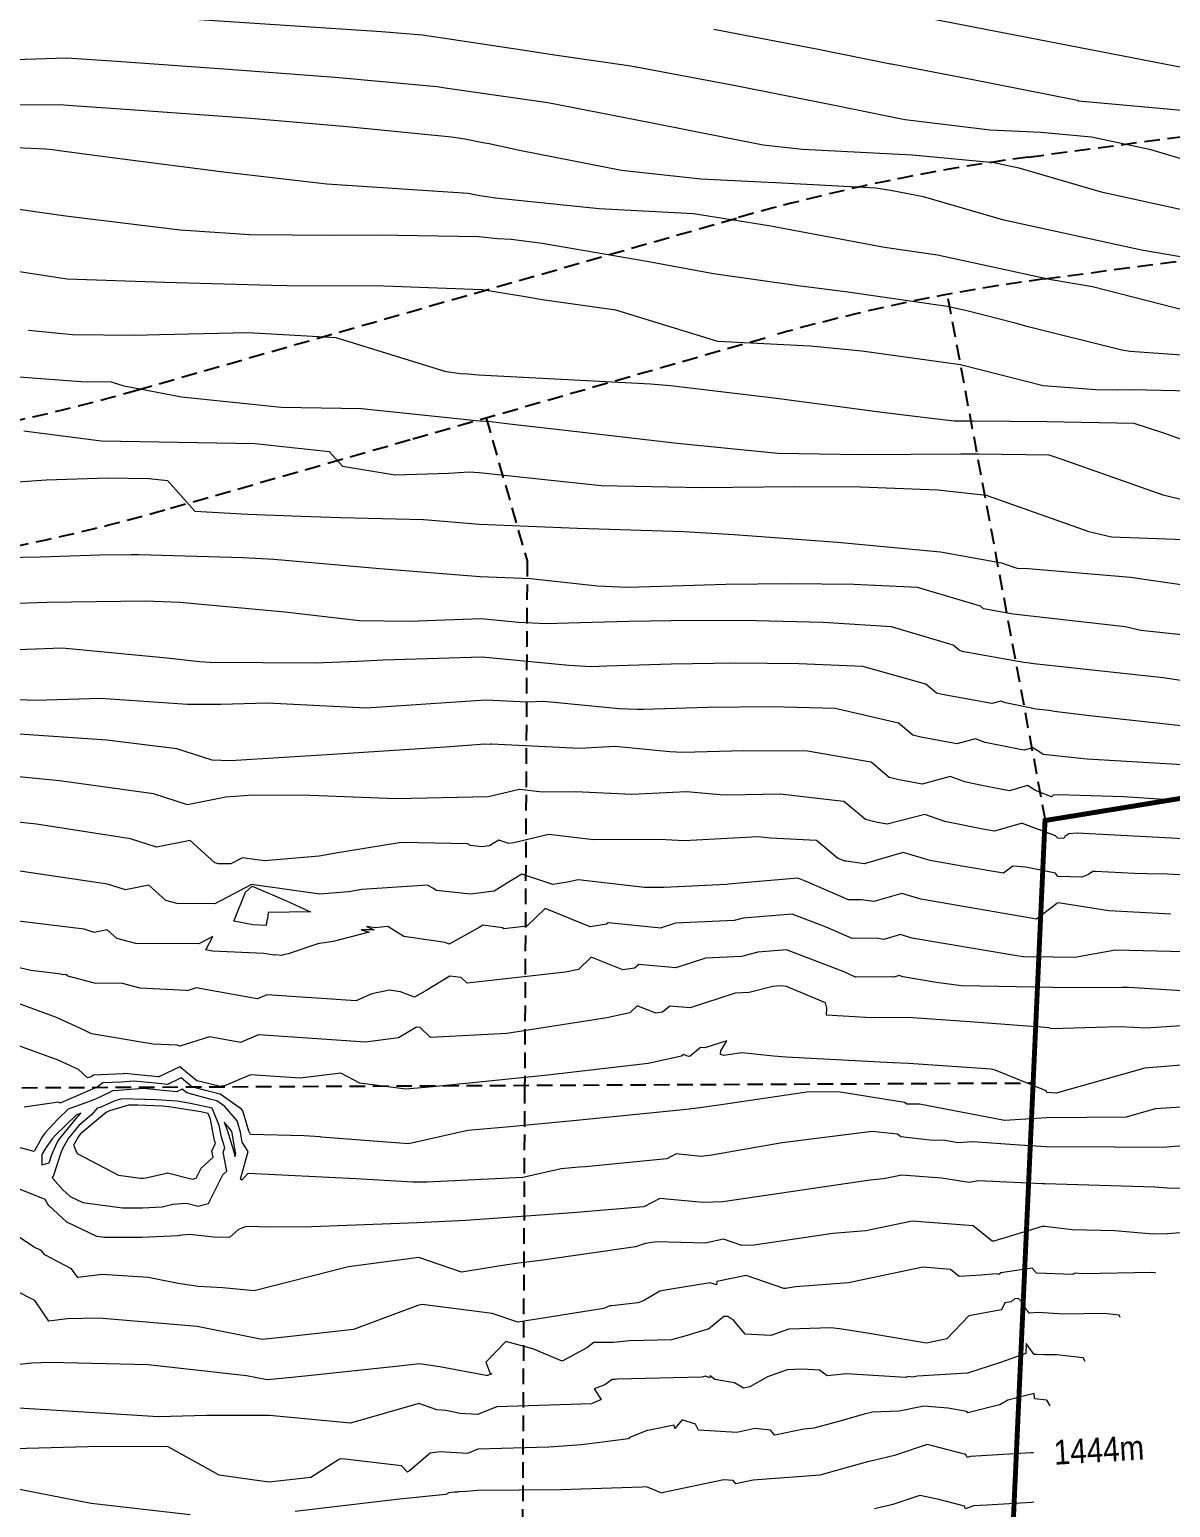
# Model space of a CAD drawing. Header units: metres. Extents: x 5688 to 19740, y -52 to 3406.
# Drawn here: x 8323.5 to 8555.7, y 1435.2 to 1735.9 of the extents above; entities that cross this region are included whole.
import ezdxf
from ezdxf.enums import TextEntityAlignment as Align

# ---------------------------------------------------------------- set-up
doc = ezdxf.new("R2010")
doc.units = ezdxf.units.M
doc.linetypes.add('HIDDEN', pattern=[9.525, 6.35, -3.175])
for name, color, linetype in [('Contours', 7, 'Continuous'), ('LINES', 7, 'Continuous'), ('SITE', 7, 'Continuous')]:
    doc.layers.add(name, color=color, linetype=linetype)
doc.styles.add('MM-STANDARD', font='', dxfattribs={"height": 1})
doc.styles.get('MM-STANDARD').set_extended_font_data('MM-STANDARD')

# ---------------------------------------------------------------- blocks, each defined once
blk = doc.blocks.new('CONTOURS-CG')
at = {"layer": 'Contours', "color": 253, "lineweight": 9, "true_color": 0xa1a3a5}
for points, elevation in [([(32050.36, 556.49), (32070.78, 549.7), (32076.93, 548), (32089.22, 546.44), (32109.15, 546.8), (32123.25, 547.17), (32146.24, 547.92), (32146.3, 547.91), (32157.43, 547.19), (32179.17, 545.6), (32200.91, 543.96), (32221.66, 542.08), (32223.28, 541.83), (32244.17, 538.84), (32244.21, 538.83), (32265.1, 534.76), (32274, 533), (32287.99, 530.2), (32296.03, 529.33), (32318.37, 528.16), (32334.97, 526.63), (32340.06, 525.52), (32356.83, 520.66), (32383.46, 514.82)], 1429.5), ([(32377, 495.72), (32355.04, 501.3), (32346.62, 502.74), (32323.49, 507.8), (32323.49, 507.8), (32312.73, 509.31), (32289.14, 513.72), (32273.86, 516.18), (32254.65, 517.18), (32233.55, 519.34), (32230.32, 519.83), (32228, 520.3), (32227.99, 520.3), (32199.24, 522.25), (32178.16, 524.67), (32157.11, 527.39), (32144.76, 529.02), (32143.45, 529.2), (32141.99, 529.32), (32120.56, 530.3)], 1430.5), ([(32380.82, 479.99), (32363.04, 480.38), (32360.15, 480.29), (32355.73, 480.35), (32344.98, 481.2), (32328.17, 485.47), (32308.12, 488.27), (32297.6, 489.23), (32278.82, 490.2), (32278.81, 490.21), (32258.04, 496.56), (32243.04, 498.67), (32239.56, 499.32), (32230.82, 500.73), (32210.78, 501.45), (32191.1, 501.54), (32188, 501.61), (32166.16, 502.19), (32146.38, 502.92), (32133.57, 504.89)], 1431.5), ([(32378, 456.84), (32369.43, 458.91), (32348.84, 466.19), (32346.2, 467.05), (32331.88, 467.26), (32328.27, 467.28), (32307.99, 467.18), (32290.97, 467.45), (32270.52, 469.48), (32250.11, 471.8), (32236.4, 473.38), (32232.6, 473.85), (32230.25, 473.97), (32206.24, 476.51), (32206.24, 476.51), (32189.89, 476.8), (32189.89, 476.8), (32169.62, 478.85), (32157.98, 481.12), (32155.38, 481.93), (32155.37, 481.93), (32149.11, 482), (32128.41, 483.53)], 1432.5), ([(32120.71, 460.59), (32142.12, 462.07), (32154.66, 462.5), (32162.96, 462.36), (32166.78, 461.95), (32172.34, 455.72), (32172.34, 455.72), (32183.15, 455.08), (32193.97, 454.67), (32202.02, 454.38), (32218.91, 453.96), (32218.92, 453.96), (32230.27, 453.03), (32250.23, 452.23), (32271.85, 451.55), (32282.09, 450.95), (32282.09, 450.95), (32303.13, 449.35), (32324.12, 447.39), (32336.54, 445.18), (32339.21, 444.24), (32339.79, 444.1), (32341.92, 444.02), (32362.79, 442.27), (32381.03, 439.64)], 1433.5), ([(32379.72, 420.25), (32369.41, 421.78), (32369.41, 421.78), (32348.09, 424.09), (32343.13, 424.62), (32342.54, 424.68), (32342.37, 424.73), (32341.07, 424.87), (32328.85, 427.07), (32328.08, 427.26), (32327.5, 427.74), (32326.68, 428.43), (32326.67, 428.43), (32314.13, 432.16), (32300.2, 433.03), (32286.59, 433.38), (32273.43, 433.43), (32260.7, 433.24), (32248.42, 432.9), (32243.84, 432.75), (32238.19, 433.04), (32230.63, 433.77), (32230.61, 433.77), (32216, 433.27), (32205.88, 433.37), (32190.63, 435.17), (32169.28, 437.09), (32162.28, 437.39), (32142.24, 437.11), (32120.56, 436.35)], 1434.5), ([(32375.69, 403.97), (32353.98, 405.24), (32352.02, 405.4), (32345.03, 406.2), (32344.29, 406.66), (32342.89, 407.53), (32342.87, 407.54), (32341.13, 407.03), (32340.3, 407.18), (32338.31, 407.58), (32333.21, 408.65), (32331.22, 409.37), (32327.45, 408.37), (32320.07, 409.7), (32318.45, 410.1), (32315.54, 412.53), (32315.53, 412.54), (32302.68, 415.52), (32289.68, 415.85), (32276.66, 415.74), (32263.63, 415.35), (32262.35, 415.31), (32258.72, 415.5), (32243.35, 416.98), (32243.34, 416.98), (32239.99, 416.8), (32231.56, 417.2), (32231.56, 417.2), (32207.19, 415.62), (32207.19, 415.62), (32187.08, 416.64), (32177.65, 416.32), (32170.84, 416.38), (32153.15, 417.6), (32153.15, 417.6), (32139.96, 417.15), (32119.02, 417.99)], 1435.5), ([(32374.86, 388.98), (32351.9, 390.2), (32350.2, 390.04), (32349.4, 389.46), (32349.2, 389.1), (32347.97, 389.15), (32347.5, 389.64), (32340.81, 392.16), (32340.77, 392.17), (32340.71, 392.19), (32340.7, 392.19), (32335.1, 390.55), (32332.39, 391.05), (32325.99, 392.33), (32324.96, 392.55), (32320.93, 394), (32313.27, 391.97), (32311.28, 392.33), (32308.83, 392.94), (32304.4, 396.64), (32304.39, 396.64), (32291.46, 398.11), (32280.85, 397.87), (32279.25, 397.95), (32272.47, 398.6), (32272.44, 398.61), (32261.29, 398.02), (32249.84, 398.56), (32243.04, 398.54), (32243.03, 398.54), (32238.48, 399.08), (32238.45, 399.08), (32232.02, 397.58), (32213.31, 397.13), (32195.85, 397.81), (32184.18, 397.89), (32178.62, 397.5), (32170.86, 395.96), (32163.96, 398.17), (32144.8, 400.85), (32129.57, 402.34)], 1436.5), ([(32371.01, 373.66), (32358.35, 374.39), (32348.06, 375.97), (32347.75, 375.89), (32343.65, 372.7), (32343.64, 372.7), (32340.91, 373.17), (32320.13, 376.71), (32316.24, 377.87), (32310.56, 376.24), (32307.95, 376.61), (32305.36, 376.59), (32297.1, 380.23), (32295.07, 381.01), (32280.88, 379.79), (32280.55, 379.7), (32267.82, 379.12), (32263.88, 379.11), (32250.34, 380.68), (32250.33, 380.68), (32248.18, 380.18), (32245.19, 379.73), (32238.91, 381.81), (32238.9, 381.81), (32235.41, 379.74), (32233.25, 378.38), (32228.48, 377.75), (32221.52, 378.53), (32220.79, 378.96), (32219.72, 379.59), (32219.71, 379.59), (32206.32, 378.73), (32203.69, 378.23), (32197.78, 377.73), (32183.88, 379.71), (32176.42, 375.79), (32168.76, 375.83), (32166.45, 376.44), (32162.96, 379.59), (32158.21, 378.65), (32154.55, 379.82), (32135.4, 382.61)], 1437.5), ([(32377.73, 357.83), (32362.35, 358.76), (32361.05, 358.8), (32360.4, 358.68), (32346.94, 358.75), (32328.35, 359.09), (32323.22, 359.81), (32316.43, 360.96), (32315.69, 361.19), (32314.59, 360.87), (32314.09, 360.94), (32306.85, 360.89), (32306.83, 360.89), (32304.63, 361.87), (32292.76, 366.43), (32286.95, 365.93), (32283.62, 365.06), (32283.62, 365.06), (32276.25, 364.72), (32276.25, 364.72), (32270.22, 362.74), (32270.22, 362.74), (32262.74, 363.45), (32262.73, 363.45), (32261.81, 362.69), (32259.48, 362.34), (32253.03, 364.94), (32250.4, 362.44), (32247.79, 361.87), (32227.77, 359.65), (32226.58, 360.78), (32224.21, 361.07), (32219.2, 358.01), (32217.07, 356.83), (32214.22, 357.9), (32211.94, 358.26), (32208.36, 357.46), (32207.44, 357.04), (32205.21, 356.03), (32205.18, 356.03), (32186.98, 357.27), (32185.07, 356.47), (32185.06, 356.47), (32172.63, 358.71), (32170.76, 358.12), (32170.76, 358.12), (32170.59, 358.18), (32161.21, 358.64), (32157.65, 359.61), (32157.65, 359.61), (32151.91, 359.64), (32146.47, 361.09), (32146.08, 361.44), (32145.55, 361.34), (32145.14, 361.47), (32138.99, 362.21), (32119.42, 366.74)], 1438.5), ([(32379.71, 343.51), (32365.67, 342.35), (32347.65, 337.24), (32347.64, 337.24), (32345.77, 337.4), (32345.62, 337.73), (32335.23, 341.98), (32334.43, 342.16), (32317.6, 343.28), (32314.4, 343.41), (32292.68, 344.59), (32290.14, 344.8), (32283.65, 345.47), (32280.92, 345.07), (32280.1, 344.96), (32279.36, 345.15), (32279.42, 345.87), (32280.6, 347.94), (32276.11, 346.46), (32275.27, 346.54), (32273.18, 344.81), (32272.81, 344.76), (32271.78, 345.17), (32271.36, 344.77), (32264.61, 343.31), (32244.19, 340.95), (32230.22, 339.49), (32220.8, 338.58), (32215.31, 338.08), (32205.9, 339.29), (32202.08, 341.35), (32202.07, 341.35), (32193.81, 340.29), (32183.69, 340.99), (32183.69, 340.98), (32178.25, 338.72), (32178.24, 338.72), (32178.01, 338.76), (32177.73, 338.67), (32177.51, 338.6), (32173.43, 339.64), (32173.39, 339.65), (32172.77, 339.81), (32169.29, 342.66), (32165, 340.57), (32164.87, 340.59), (32158.04, 341.25), (32157.78, 341.23), (32151.71, 340.94), (32151.23, 340.6), (32150.48, 340.36), (32148.69, 342.09), (32144.55, 343.99), (32129.76, 349.35)], 1439.5), ([(32388.28, 327.78), (32369.37, 326.2), (32369.37, 326.2), (32359.45, 326.29), (32345.61, 326.35), (32340.16, 326.7), (32330.7, 327.36), (32330.65, 327.36), (32327.63, 327.15), (32327.62, 327.15), (32325.05, 327.64), (32321.95, 327.71), (32316, 328.38), (32315.32, 328.95), (32315.32, 328.95), (32310.21, 329.49), (32291.86, 327.18), (32278.3, 324.78), (32277.11, 324.6), (32275.35, 324.36), (32275.34, 324.36), (32270.31, 324.92), (32270.29, 324.92), (32268.4, 323.92), (32251.87, 322.31), (32250.56, 322.19), (32246.91, 321.86), (32246.9, 321.86), (32239.07, 320.1), (32239.06, 320.1), (32219.61, 319.17), (32216.73, 319.18), (32205.08, 319.81), (32183.2, 320.89), (32183.07, 320.85), (32181.94, 319.59), (32181.64, 319.76), (32181.74, 320.06), (32183.17, 325.38), (32182.01, 327.31), (32181.65, 329.33), (32180.96, 331.62), (32178.48, 334.53), (32176.82, 335.71), (32175.69, 335.99), (32170.69, 337.31), (32169.76, 338.07), (32168.62, 337.51), (32163.85, 338.03), (32161.83, 338.23), (32156.91, 337.8), (32155.57, 337.73), (32155.14, 337.44), (32152.1, 336.03), (32151.52, 335.82), (32151.44, 335.78), (32151.23, 335.7), (32146.54, 333.99), (32144.47, 332), (32141.82, 329.11), (32141.23, 328.27), (32139.63, 325.43), (32134.3, 326.82)], 1440.5), ([(32380.16, 309.36), (32370.28, 308.66), (32370.26, 308.67), (32367.32, 308.61), (32359.59, 309.23), (32350.93, 309.48), (32350.93, 309.48), (32345.35, 310.11), (32345.35, 310.11), (32344.77, 310.11), (32334.94, 307.17), (32334.88, 307.17), (32334.73, 307.15), (32334.63, 307.14), (32330.75, 310.28), (32318.35, 311.22), (32308.92, 309.24), (32302.2, 308.73), (32286.16, 306.35), (32286.16, 306.35), (32283.65, 306.27), (32279.96, 307.55), (32279.95, 307.55), (32276.23, 306.78), (32266.33, 307), (32263.99, 306.66), (32262.01, 306.01), (32262.01, 306.01), (32242.71, 303.2), (32238.23, 302.69), (32235.43, 302.3), (32226.6, 300.87), (32217.93, 303.84), (32203.6, 301.9), (32184.45, 297.05), (32184.44, 297.05), (32178.07, 297.67), (32173.04, 297.95), (32173.03, 297.95), (32168.92, 298.57), (32162.84, 299.78), (32162.82, 299.78), (32153.51, 300.34), (32148.5, 299.73), (32147.27, 301.56), (32141.81, 304.37), (32141.06, 305.28), (32141.06, 305.29), (32139.49, 305.98), (32135.4, 308.78)], 1441.5), ([(32360.68, 291.64), (32360.44, 292.09), (32357.43, 292.43), (32349.15, 292.28), (32344, 292.64), (32344, 292.64), (32342.13, 292.5), (32341.85, 292.89), (32341.54, 293.23), (32341.08, 294.37), (32341.08, 294.37), (32339.97, 295.52), (32339.17, 295.4), (32338.51, 294.84), (32337.2, 294.58), (32336.59, 293.29), (32336.59, 293.23), (32336.5, 293.2), (32329.85, 291.93), (32325.42, 287.25), (32321.25, 286.43), (32309.16, 288.46), (32303.55, 289.35), (32301.8, 289.49), (32293.21, 289.23), (32289.58, 287.95), (32289.57, 287.95), (32284.37, 288.22), (32282.01, 291.03), (32280.82, 291.82), (32280.02, 291.85), (32276.92, 289.28), (32276.92, 289.28), (32276.82, 289.27), (32276.78, 289.24), (32272.09, 287.81), (32269.37, 287.09), (32260.84, 286.91), (32257.56, 286.51), (32257.56, 286.51), (32253.53, 286.52), (32252.1, 285.45), (32247.13, 282.77), (32241.14, 285.24), (32235.63, 286.76), (32231.58, 282.56), (32232.45, 280.22), (32232.8, 280.15), (32231.9, 279.79), (32231.83, 279.79), (32231.67, 279.83), (32222.22, 281.59), (32218.05, 282.22), (32213.93, 281.75), (32192.16, 279.41), (32187.05, 278.93), (32182.84, 279.78), (32162.87, 282), (32142.8, 282.47), (32139.18, 282.36), (32136.72, 282.06)], 1442.5), ([(32320.32, 556.29), (32376, 545.46)], 1428), ([(32277.99, 553.75), (32298.9, 549.75), (32313.95, 546.72), (32314.11, 546.69), (32329.64, 543.74), (32352, 539.28), (32352.19, 539.19), (32374.69, 537.12)], 1428.5), ([(32160.81, 556.56), (32210.33, 553.29), (32210.33, 553.29), (32218.71, 552.63), (32239.46, 549.48), (32242.47, 548.99), (32245.56, 548.52), (32261.05, 546.3), (32261.1, 546.29), (32282.02, 542.37), (32302.9, 538.2), (32316.19, 535.51), (32316.92, 535.37), (32316.92, 535.37), (32334.22, 533.25), (32344.53, 532.82), (32354.83, 531.87), (32366.63, 529.31), (32376.7, 526.39)], 1429), ([(32380.88, 506.06), (32365.04, 508.78), (32336.97, 514.93), (32320.64, 519.66), (32320.64, 519.66), (32313.93, 520.92), (32310.97, 521.39), (32290.5, 522.52), (32287.64, 522.61), (32275.34, 523.25), (32259.16, 525.02), (32238.79, 529.02), (32232.26, 530.4), (32230.98, 530.66), (32227.32, 531.37), (32224.55, 531.77), (32203.35, 533.91), (32183.65, 535.57), (32162.01, 537.13), (32156.29, 537.52), (32147.42, 538.15), (32144.77, 538.36), (32144.77, 538.36), (32133.76, 538.29)], 1430), ([(32346.4, 273.66), (32345.78, 274.8), (32343.26, 275.09), (32343.18, 276.13), (32337.81, 274.83), (32336.29, 273.93), (32336.08, 273.87), (32329.64, 272.2), (32329.44, 272.47), (32325.59, 273.16), (32320.68, 273.6), (32315.69, 272.59), (32310.25, 272.36), (32310.25, 272.36), (32308.56, 271.96), (32303.63, 270.54), (32298.34, 269.08), (32296.29, 268.93), (32290.42, 267.67), (32289.48, 268.73), (32286.34, 269.03), (32282.68, 268.25), (32274.82, 268.71), (32274.25, 269.91), (32271.54, 270.82), (32270.04, 269.01), (32269.91, 269.69), (32264.51, 268.64), (32264.39, 268.61), (32260.78, 267.22), (32260.59, 266.93), (32251.06, 265.74), (32244.38, 265.27), (32229.91, 264.8), (32227.83, 263.97), (32227.83, 263.97), (32222.29, 264.29), (32220.27, 264), (32216.05, 260.43), (32215.66, 260.16), (32214.43, 261.45), (32202.34, 262.89), (32201.82, 262.77), (32195.98, 259.08), (32187.41, 258.15), (32177.3, 259.52), (32166.9, 265.3), (32166.9, 265.3), (32151.97, 265.35), (32150.57, 265.33), (32125.51, 264.62)], 1443.5), ([(32383.76, 486.66), (32362.72, 488.18), (32360.99, 488.46), (32341.95, 493.21), (32339.29, 493.97), (32329.2, 496.53), (32328.21, 496.7), (32325.48, 497.3), (32325.47, 497.3), (32304.76, 500.34), (32295.6, 501.5), (32277.89, 503.99), (32264.35, 506.52), (32243.01, 510.14), (32236.75, 510.96), (32233.96, 511.1), (32230.11, 511.52), (32230.1, 511.53), (32209.51, 511.85), (32200.85, 511.76), (32183.5, 511.9), (32169.33, 512.86), (32148.27, 515.45), (32145.56, 515.81), (32139.38, 516.67), (32117.86, 519.73)], 1431), ([(32137.54, 472.01), (32151.73, 470.21), (32153.38, 469.98), (32153.38, 469.98), (32184.6, 469.44), (32199.71, 467.84), (32202.38, 464.84), (32202.38, 464.83), (32213.14, 463.06), (32224, 463.42), (32228.19, 463.67), (32230.24, 463.58), (32255.07, 460.88), (32255.07, 460.88), (32275.62, 460.51), (32294.36, 460.7), (32307.84, 460.64), (32323.54, 460.01), (32333.43, 458.96), (32354.32, 451.57), (32358.89, 450.47), (32375.61, 449.87)], 1433), ([(32384.54, 466.24), (32369.53, 471.55), (32363.51, 473.52), (32345.73, 473.85), (32330.79, 474), (32326.87, 474.02), (32321.64, 474.58), (32312.21, 475.74), (32290.7, 478.59), (32269.16, 481.18), (32265.11, 481.54), (32265.1, 481.54), (32230.06, 483.36), (32227.89, 483.59), (32227.88, 483.59), (32226.4, 483.62), (32226.39, 483.62), (32223.49, 484.01), (32201.09, 490.94), (32201.09, 490.94), (32183.14, 492), (32165.18, 491.58), (32160.13, 491.4), (32147.42, 491.54), (32138.46, 492.45)], 1432), ([(32343.1, 254.02), (32342.72, 254), (32333.55, 253.46), (32330.83, 253.31), (32329.19, 252.71), (32328.99, 253.21), (32323.5, 254.68), (32319.9, 255.42), (32314.41, 253.58), (32310.69, 252.7)], 1444.5), ([(32375.11, 430.34), (32364.89, 431.41), (32364.85, 431.42), (32361.7, 432.18), (32338.88, 434.74), (32333.25, 435.75), (32332.89, 435.84), (32332.24, 436.38), (32319.43, 440.16), (32306.45, 440.76), (32293.44, 440.91), (32280.42, 440.75), (32267.39, 440.38), (32260.27, 440.13), (32254.29, 440.44), (32240.65, 441.89), (32240.65, 441.89), (32230.42, 442.3), (32210.01, 443.96), (32188.43, 445.85), (32182.19, 446.22), (32182.19, 446.22), (32160.98, 446.79), (32159.4, 446.8), (32153.03, 446.72), (32140.92, 446.32), (32115.45, 445.88)], 1434), ([(32374.94, 411.78), (32353.92, 414.08), (32347.22, 414.96), (32346.25, 415.1), (32343.58, 415.39), (32337.33, 416.71), (32336.37, 417.05), (32334.54, 416.57), (32324.46, 418.38), (32323.27, 418.68), (32321.11, 420.48), (32321.1, 420.48), (32308.28, 424.1), (32295.3, 424.62), (32282.29, 424.73), (32269.27, 424.53), (32256.23, 424.14), (32253.09, 424.03), (32248.46, 424.27), (32230.83, 425.97), (32230.82, 425.97), (32210.66, 425.38), (32205.42, 425.09), (32196.83, 424.79), (32175.44, 424.89), (32173.29, 425.02), (32166.64, 425.81), (32145.33, 427.83), (32125.29, 427.1)], 1435), ([(32381.93, 396.21), (32361.37, 397.58), (32348.11, 398), (32347.04, 397.9), (32346.71, 397.59), (32343.46, 398.83), (32341.78, 399.87), (32338.12, 398.79), (32336.34, 399.12), (32332.15, 399.95), (32329.08, 400.6), (32326.08, 401.68), (32320.36, 400.17), (32315.67, 401.01), (32313.64, 401.52), (32309.97, 404.59), (32309.96, 404.59), (32297.07, 406.88), (32284.06, 406.94), (32271.6, 406.59), (32268.99, 406.72), (32257.91, 407.79), (32257.89, 407.79), (32250.64, 407.41), (32232.75, 408.26), (32232.6, 408.26), (32232.5, 408.27), (32232.36, 408.24), (32231.34, 408.25), (32223.35, 407.69), (32201.46, 406.23), (32179.61, 404.86), (32175.84, 405.05), (32168.66, 407.35), (32154.45, 409.07), (32135.61, 410.36)], 1436), ([(32389.59, 380.75), (32370.33, 381.86), (32370.32, 381.86), (32366.12, 381.89), (32363.6, 381.98), (32355.68, 382.4), (32355.09, 382.34), (32354.25, 381.73), (32352.84, 381.24), (32348.01, 381.38), (32347.52, 382.05), (32341.43, 383.28), (32338.82, 383.47), (32336.93, 382), (32336.92, 382), (32328.88, 383.41), (32322, 384.58), (32321.97, 384.58), (32316.52, 386.21), (32308.54, 383.92), (32304.88, 384.44), (32304.63, 384.44), (32303.13, 385.1), (32298.84, 388.69), (32298.82, 388.69), (32289.51, 389.18), (32286.99, 389.42), (32271.94, 388.63), (32266.94, 388.86), (32253.46, 388.82), (32253.45, 388.82), (32244.4, 389.88), (32244.39, 389.88), (32237.26, 388.22), (32236.27, 388.07), (32234.19, 388.76), (32233.03, 388.07), (32232.31, 387.62), (32230.73, 387.42), (32228.42, 387.67), (32227.82, 388.03), (32214.34, 388.29), (32201.05, 386.12), (32197.64, 385.47), (32186.51, 384.53), (32182.05, 385.17), (32179.65, 383.9), (32177.18, 383.92), (32176.44, 384.12), (32171.4, 388.67), (32164.53, 387.3), (32159.26, 389), (32140.13, 392.01), (32120.89, 394.05)], 1437), ([(32376.56, 365.96), (32359.74, 366.39), (32351.44, 364.9), (32347.03, 364.92), (32340.93, 365.03), (32339.25, 365.27), (32318.28, 368.84), (32315.96, 369.53), (32312.57, 368.56), (32311.02, 368.78), (32306.12, 368.74), (32306.1, 368.74), (32300.86, 371.05), (32293.92, 373.72), (32283.92, 372.86), (32282.09, 372.38), (32282.08, 372.38), (32270.19, 371.84), (32270.19, 371.84), (32267.28, 370.88), (32267.27, 370.87), (32256.46, 371.91), (32256.46, 371.91), (32256.13, 371.63), (32252.82, 371.14), (32243.66, 374.83), (32239.93, 371.27), (32239.38, 371.15), (32235.2, 370.69), (32234.95, 370.92), (32230.95, 371.42), (32230.24, 370.98), (32224.13, 367.6), (32223.26, 367.93), (32221, 368.29), (32214.89, 369.17), (32212.92, 370.38), (32211.6, 371.15), (32209.04, 370.93), (32207.3, 371.18), (32208.82, 370.52), (32206.2, 370.48), (32207.85, 370.01), (32200.47, 368.16), (32197.73, 367.74), (32197.35, 367.66), (32191.34, 365.65), (32190.32, 365.42), (32190.06, 365.31), (32188.62, 365.41), (32188.47, 365.35), (32186.41, 365.72), (32175.92, 366.16), (32175.92, 366.16), (32174.57, 366.43), (32175.99, 369.14), (32173.19, 367.67), (32160.34, 367.73), (32156.46, 368.77), (32154.52, 370.52), (32151.88, 369.99), (32149.85, 370.64), (32119.11, 374.37)], 1438), ([(32367.83, 300.64), (32367.77, 300.73), (32367.13, 300.81), (32353.05, 300.54), (32351.51, 300.65), (32350.95, 300.4), (32343.74, 300.62), (32343.29, 301.07), (32342.75, 301.64), (32342.75, 301.64), (32336.39, 300.7), (32336.01, 300.37), (32335.42, 300.48), (32332.41, 300.24), (32327.89, 299.99), (32326.12, 301.42), (32320.49, 301.84), (32305.35, 298.67), (32294.58, 297.85), (32292.55, 297.54), (32292.53, 297.54), (32292.21, 297.53), (32284.55, 300.19), (32284.54, 300.19), (32278.56, 298.95), (32278.5, 298.25), (32277.14, 298.65), (32276.82, 298.58), (32269.7, 297.48), (32267, 297.01), (32263.65, 295), (32262.48, 294.62), (32257.24, 294), (32256.79, 294), (32255.56, 293.48), (32238.06, 290.66), (32232.85, 292.45), (32218.63, 294.3), (32217.7, 294.07), (32204.66, 289.2), (32204.66, 289.2), (32190.6, 287.61), (32186.05, 287.14), (32172.83, 289.78), (32152.83, 291.48), (32146.35, 291.35), (32142.61, 290.9), (32139.79, 295.08), (32135.8, 297.14)], 1442), ([(32380.41, 351.44), (32365.87, 350.49), (32363.48, 350.64), (32360.43, 350.76), (32346.6, 350.38), (32346.21, 350.59), (32330.08, 351.8), (32322.24, 352.34), (32317.48, 352.66), (32310.6, 352.59), (32308.87, 352.66), (32300.91, 353.11), (32300.91, 353.12), (32301, 354.55), (32300.72, 355.63), (32292.75, 358.98), (32291.61, 359.14), (32289.98, 359), (32285.15, 357.74), (32285.15, 357.74), (32282.31, 357.61), (32282.3, 357.61), (32273.16, 354.6), (32273.16, 354.6), (32269.01, 355), (32269, 355), (32267.5, 353.75), (32266.14, 353.55), (32262.4, 355.06), (32260.88, 353.6), (32256.2, 352.59), (32235.87, 349.43), (32220.34, 348.61), (32218.21, 350.64), (32217.46, 350.73), (32213.82, 348.5), (32207.11, 347.64), (32185.34, 349.13), (32185.33, 349.13), (32181.66, 347.6), (32181.65, 347.6), (32175.32, 348.74), (32169.29, 346.85), (32169.29, 346.85), (32168.76, 347.04), (32163.85, 347.27), (32151.34, 349.31), (32149.83, 350.09), (32144.22, 352.67), (32131.57, 357.25)], 1439), ([(32353.54, 282.65), (32353.11, 283.44), (32347.72, 284.06), (32345.25, 284.02), (32343.71, 284.12), (32343.16, 284.08), (32341.56, 286.35), (32341.5, 284.3), (32336.31, 282.47), (32336.14, 282.41), (32329.61, 280.3), (32319.41, 279.66), (32318.38, 279.45), (32317.58, 279.59), (32316.99, 279.43), (32304.95, 280.13), (32301.03, 279.76), (32299.46, 280.94), (32295.89, 281.08), (32292.91, 281), (32288.89, 279.58), (32285.31, 277.55), (32285.31, 277.55), (32284.03, 277.24), (32282.21, 278.32), (32278.18, 279), (32278.18, 279.01), (32277.24, 279.76), (32277.08, 279.34), (32276.29, 279.66), (32275.52, 279.45), (32258.4, 279.09), (32257.88, 279.03), (32257.25, 279.03), (32255.79, 277.94), (32253.62, 277.13), (32255.04, 274.91), (32253.09, 274.08), (32233.81, 273.45), (32229.86, 271.88), (32229.86, 271.88), (32226.36, 272.08), (32223.45, 272.73), (32221.61, 272.85), (32217.94, 274.11), (32217.93, 274.11), (32217.75, 274.08), (32204, 270.1), (32187.52, 271.68), (32174.69, 271.7), (32164.92, 271.43), (32164.9, 271.43), (32154.15, 272.06), (32133.14, 273.41)], 1443), ([(32376.74, 317.84), (32370.28, 317.96), (32367.64, 318.17), (32345.37, 318.8), (32345.37, 318.8), (32345.26, 318.81), (32345.24, 318.84), (32344.89, 318.82), (32331.84, 319.45), (32331.83, 319.45), (32329.95, 319.1), (32329.94, 319.1), (32324.33, 319.98), (32316.21, 320.59), (32312.48, 319.81), (32309.82, 319.6), (32279.79, 315.16), (32279.79, 315.16), (32275.74, 315.03), (32272.06, 315.37), (32267, 315.82), (32266.95, 315.82), (32263.74, 314.16), (32249.19, 312.92), (32227.53, 311.38), (32217.62, 310.86), (32196.16, 310.07), (32187.92, 310.02), (32182.79, 310.16), (32181.23, 309.5), (32179.39, 307.9), (32176.19, 307.96), (32171.29, 308.48), (32171.28, 308.48), (32169.17, 308.32), (32168.97, 308.27), (32161.54, 307.89), (32153.9, 307.93), (32152.43, 308.12), (32146.27, 311.01), (32142.64, 314.4), (32142.42, 314.65), (32141.87, 315.6), (32133.62, 318.98)], 1441), ([(32383.94, 335.12), (32367.79, 334.06), (32361.91, 332.39), (32361.91, 332.39), (32345.76, 332.28), (32337.17, 331.69), (32337.12, 331.69), (32319.81, 335), (32317.22, 335.06), (32316.81, 335.4), (32303.3, 337.55), (32296.93, 337.48), (32279.01, 334.84), (32273.62, 334.09), (32273.48, 334.13), (32273.02, 334.03), (32271.7, 333.88), (32250, 331.73), (32235.68, 330.38), (32227.94, 329.69), (32227.91, 329.68), (32215.82, 326.97), (32215.82, 326.97), (32198.05, 328.34), (32197.86, 328.36), (32194.62, 328.61), (32183.69, 328.87), (32183.38, 329.39), (32183.36, 329.51), (32182.11, 333.65), (32181.82, 333.99), (32177.48, 337.07), (32174.54, 337.82), (32171.73, 338.56), (32169.53, 340.36), (32166.81, 339.04), (32164.36, 339.31), (32159.93, 339.74), (32157.35, 339.51), (32153.64, 339.34), (32152.46, 338.52), (32151.07, 337.88), (32145.1, 335.27), (32145.01, 335.24), (32144.98, 335.28), (32144.89, 335.32), (32144.57, 335.44), (32137.62, 334.45)], 1440), ([(32195.87, 374.14), (32187.24, 374.01), (32187.11, 372.71), (32186.97, 372.43), (32186.89, 371.41), (32184.14, 371.53), (32180.31, 372.29), (32182.65, 378.17), (32184.02, 379.36), (32191.01, 376.4), (32195.42, 374.38), (32195.87, 374.15), (32195.87, 374.14)], 1437.5), ([(32343.03, 264.1), (32342.56, 264.07), (32331.27, 263.41), (32330.19, 263.35), (32329.55, 263.11), (32329.29, 263.73), (32322.51, 265.54), (32321.4, 265.77), (32314.71, 263.53), (32310.17, 262.46), (32309.25, 262.23), (32299.53, 259.53), (32285.97, 258.56), (32282.44, 257.81), (32281.88, 258.44), (32279.99, 258.62), (32267.76, 256.02), (32267.4, 255.89), (32264.29, 257.15), (32263.4, 257.1), (32246.86, 256.57), (32229.88, 256.43), (32229.87, 256.43), (32227.62, 256.2), (32226.02, 256.15), (32225.79, 256.06), (32225.18, 256.09), (32224.02, 255.92), (32223.46, 255.59), (32214, 254.69), (32192.77, 252.14)], 1444), ([(32171.37, 251.47), (32151.22, 253.76), (32131.34, 257.63)], 1444), ([(32143.48, 320.3), (32143.29, 320.25), (32143.47, 319.94), (32145.48, 317.63), (32146.99, 316.21), (32149.56, 315.01), (32157.6, 313.96), (32161.69, 313.94), (32165.68, 314.14), (32167.88, 314.67), (32170.66, 314.88), (32173.01, 314.31), (32173.01, 314.31), (32175.13, 314.8), (32178.07, 320.63), (32178.88, 321.39), (32178.08, 325.27), (32178.47, 326.12), (32177.78, 328.29), (32177.3, 330.69), (32177.3, 330.7), (32175.88, 334.2), (32171.47, 335.16), (32168.72, 335.61), (32164.45, 335.88), (32162.19, 335.97), (32157.46, 336.11), (32156.04, 335.68), (32153.05, 334.33), (32153.04, 334.33), (32152.49, 334.2), (32151.34, 332.88), (32148.74, 330.69), (32148.74, 330.69), (32146.66, 328.11), (32145.58, 326.22), (32145.08, 325.11), (32143.48, 320.3)], 1440.5), ([(32148.68, 328.47), (32147.66, 326.69), (32148.43, 324.99), (32156.78, 320.58), (32161.29, 319.99), (32161.85, 319.99), (32162.38, 320.02), (32166.59, 321.02), (32166.78, 321.03), (32166.78, 321.03), (32171.87, 319.8), (32171.88, 319.8), (32172.61, 319.97), (32173.64, 322), (32176.07, 324.24), (32175.81, 325.46), (32176.55, 327.09), (32176.55, 327.09), (32176.38, 327.64), (32175.51, 331.98), (32175.51, 331.99), (32175.04, 333.15), (32173.58, 333.46), (32167.04, 334.52), (32165.67, 334.6), (32160.73, 334.8), (32158.87, 334.86), (32154.95, 333.65), (32154.31, 333.36), (32154.19, 333.33), (32153.95, 333.05), (32149.02, 328.9), (32149.02, 328.9), (32148.68, 328.47)], 1440), ([(32141.22, 324.77), (32141.18, 322.69), (32142.69, 323.09), (32143.26, 324.81), (32144.34, 327.22), (32144.64, 327.74), (32148.45, 332.47), (32148.73, 332.7), (32149.14, 333.17), (32148.72, 333), (32148.22, 332.82), (32144.04, 328.8), (32143.31, 328.01), (32141.88, 325.94), (32141.22, 324.77)], 1441), ([(32179.8, 329.59), (32178.3, 331.35), (32179.09, 329.41), (32179.18, 328.94), (32180.38, 325.14), (32180.35, 325.08), (32180.5, 324.37), (32180.62, 324.7), (32180.72, 325.09), (32180.64, 325.23), (32179.94, 329.14), (32179.8, 329.59)], 1441)]:
    blk.add_lwpolyline(points, dxfattribs=dict(at, elevation=elevation))
at = {"layer": 'Contours', "color": 253, "true_color": 0xa1a3a5, "style": 'MM-STANDARD', "width": 0.9}
blk.add_text('1444m', height=5, rotation=3.3697, dxfattribs=at).set_placement((32356.34, 264.69, 1441.87), align=Align.MIDDLE)

msp = doc.modelspace()

# ---------------------------------------------------------------- linework, layer by layer
at = {"layer": 'LINES', "color": 251, "linetype": 'HIDDEN', "ltscale": 0.5, "true_color": 0x636466}
for p, q in [((8530.239, 1574.997), (8510.311, 1682.004)), ((8424.243, 1520.581), (8423.07, 1272.082))]:
    msp.add_line(p, q, dxfattribs=at)
for points in [[(7396.188, 1879.525), (7385.309, 1861.286), (7459.007, 1569.797), (7483.156, 1555.846), (7552.115, 1575.333, -0.0226964), (7589.664, 1584.125), (7787.184, 1621.014, -0.0234392), (7825.471, 1626.322), (7969.892, 1639.485, -0.0161903), (7996.553, 1641.047), (8248.62, 1647.637, 0.063368), (8345.309, 1662.518), (8467.551, 1697.572, -0.0367182), (8526.777, 1709.94), (8606.798, 1720.603, 0.0160308), (8619.667, 1722.739), (8666.264, 1732.019), (8674.838, 1747.353), (8701.089, 1754.775, 0.1618405), (8718.626, 1893.406), (8706.477, 1901.708), (8702.597, 1915.503)], [(8516.328, 1267.632), (8237.349, 1280.942), (8119.036, 1261.638), (8099.765, 1263.437), (7991.584, 1302.669), (7982.597, 1321.884), (8001.582, 1374.234), (7983.036, 1600.703), (7996.807, 1616.045), (8249.274, 1622.646, 0.063368), (8352.201, 1638.486), (8365.853, 1642.401), (8401.467, 1652.614), (8474.442, 1673.541, -0.0367182), (8530.079, 1685.159), (8610.1, 1695.822, 0.0160308), (8624.55, 1698.221), (8665.988, 1706.473), (8690.228, 1692.918), (8714.728, 1699.845), (8766.705, 1670.78)]]:
    msp.add_lwpolyline(points, format="xyb", dxfattribs=at)
for points in [[(8416.397, 1656.896), (8424.749, 1627.77), (8424.243, 1520.581)], [(8174.298, 1519.889), (8527.821, 1521.558)]]:
    msp.add_lwpolyline(points, dxfattribs=at)
at = {"layer": 'SITE', "color": 251, "linetype": 'HIDDEN', "ltscale": 0.5, "true_color": 0x636466, "const_width": 1}
msp.add_lwpolyline([(6784.004, 2963.686), (7258.675, 3190.481), (7191.925, 2565.303), (7284.521, 2199), (7363.739, 1884.614), (7754.762, 1822.518), (8737.631, 1918.897), (8922.328, 1937.1), (8838.095, 1737.26), (8800.371, 1699.993), (8778.82, 1692.551), (8766.618, 1670.73), (8772.101, 1649.437), (8761.914, 1612.824), (8530.153, 1574.947), (8515.751, 1256.764), (8244.292, 1269.046), (7913.848, 1215.042), (7872.637, 1467.487), (7207.92, 1358.849), (7024.666, 1328.899)], dxfattribs=at)

# ---------------------------------------------------------------- block references
at = {"layer": 'Contours', "color": 215, "linetype": 'Continuous', "true_color": 0xa953a0}
msp.add_blockref('CONTOURS-CG', (-23815.222, 1182.208), dxfattribs=at)

doc.saveas('drawing.dxf')
